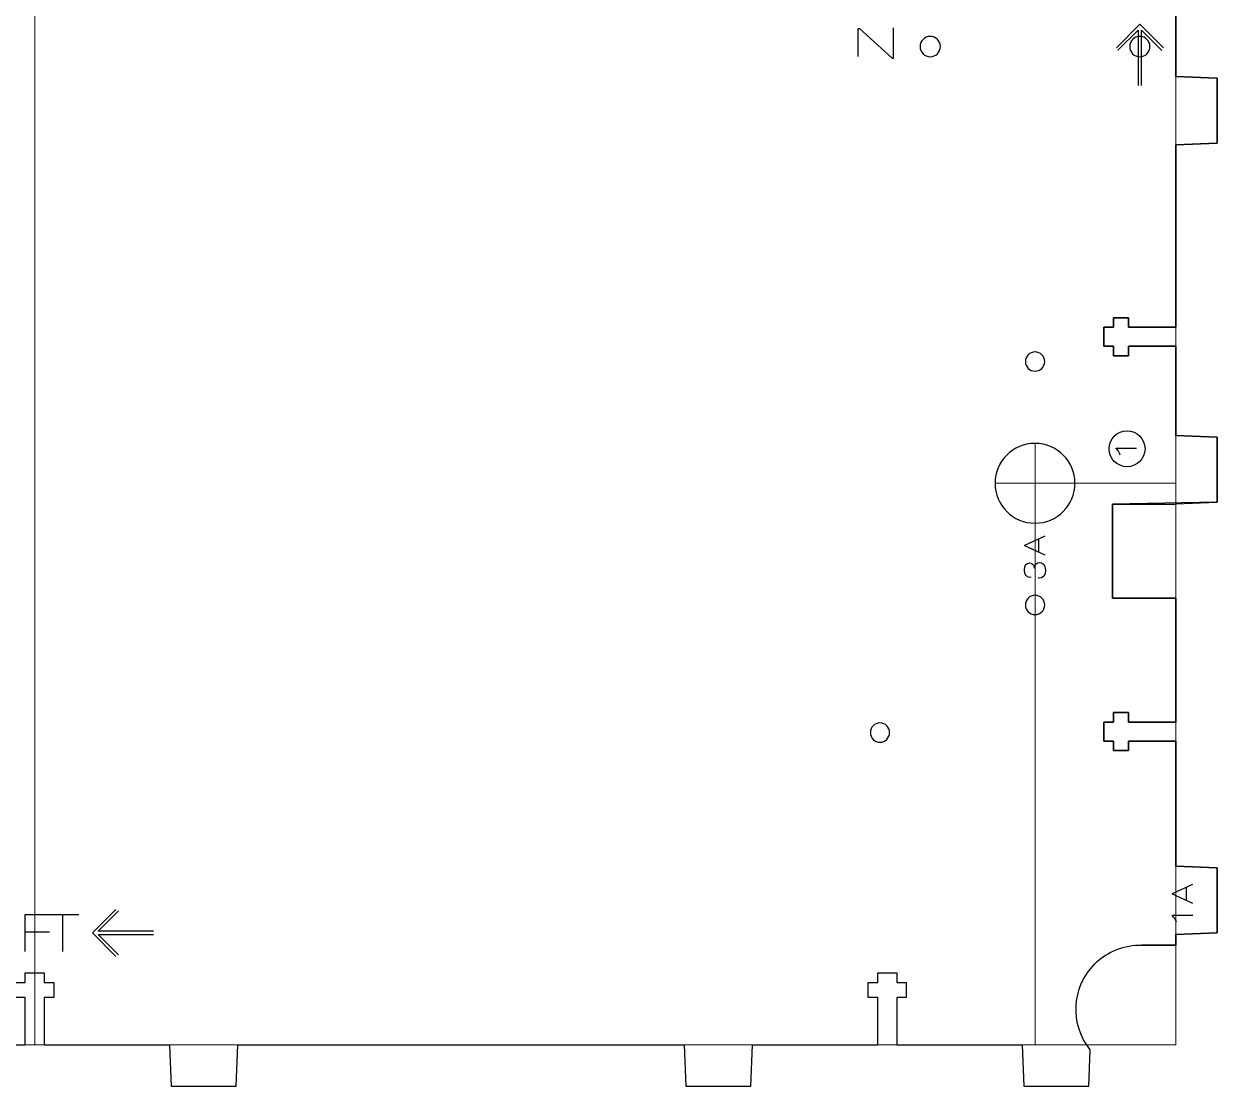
# Model space of a CAD drawing. Header units: millimetres. Extents: x 28 to 1378, y 89 to 912.
# Drawn here: x 1201.7 to 1378.2, y 130.7 to 287.9 of the extents above; entities that cross this region are included whole.
import ezdxf

# ---------------------------------------------------------------- set-up
doc = ezdxf.new("R2010")
doc.units = ezdxf.units.MM
for name, color, linetype, true_color in [('CHANGED_PARTS', 3, 'Continuous', 0x00ff00), ('CUTS', 1, 'Continuous', 0xff0000), ('ORIGIONAL_PARTS_THAT_WERE_', 6, 'Continuous', 0xff00ff), ('TEXT', 5, 'Continuous', 0x0000ff)]:
    doc.layers.add(name, color=color, linetype=linetype, true_color=true_color)
doc.layers.add('Referance lines', color=2, linetype='Continuous', lineweight=0, true_color=0xffff00)

msp = doc.modelspace()

# ---------------------------------------------------------------- linework, layer by layer
at = {"layer": 'CHANGED_PARTS'}
for p, q in [((1372.11, 319.96), (1372.11, 280.06)), ((1372.11, 280.06), (1378.2, 279.81)), ((1378.2, 279.81), (1378.2, 270.21)), ((1378.2, 270.21), (1372.11, 269.96)), ((1372.11, 269.96), (1372.11, 242.98)), ((1365.09, 244.38), (1362.89, 244.38)), ((1362.89, 244.38), (1362.89, 242.98)), ((1365.09, 242.98), (1365.09, 244.38)), ((1362.89, 242.98), (1361.44, 242.98)), ((1361.44, 242.98), (1361.44, 240.18)), ((1372.11, 242.98), (1365.09, 242.98)), ((1361.44, 240.18), (1362.89, 240.18)), ((1362.89, 240.18), (1362.89, 238.78)), ((1365.09, 238.78), (1365.09, 240.18)), ((1365.09, 240.18), (1372.1, 240.18)), ((1372.1, 240.18), (1372.1, 226.99)), ((1362.89, 238.78), (1365.09, 238.78)), ((1372.1, 226.99), (1378.19, 226.73)), ((1378.19, 226.73), (1378.19, 217.14)), ((1378.19, 217.14), (1362.71, 216.83)), ((1362.71, 216.83), (1362.71, 202.93)), ((1362.71, 202.93), (1372.1, 202.93)), ((1372.1, 202.93), (1372.1, 184.59)), ((1365.09, 185.99), (1362.89, 185.99)), ((1362.89, 185.99), (1362.89, 184.59)), ((1365.09, 184.59), (1365.09, 185.99)), ((1362.89, 184.59), (1361.44, 184.59)), ((1361.44, 184.59), (1361.44, 181.79)), ((1372.1, 184.59), (1365.09, 184.59)), ((1361.44, 181.79), (1362.89, 181.79)), ((1362.89, 181.79), (1362.89, 180.39)), ((1365.09, 180.39), (1365.09, 181.79)), ((1365.09, 181.79), (1372.1, 181.79)), ((1372.1, 181.79), (1372.1, 163.27)), ((1362.89, 180.39), (1365.09, 180.39)), ((1372.1, 163.27), (1378.19, 163.02)), ((1378.19, 163.02), (1378.19, 153.42)), ((1378.19, 153.42), (1372.1, 153.17)), ((1372.1, 153.17), (1372.1, 151.61)), ((1372.1, 151.61), (1367.04, 151.61))]:
    msp.add_line(p, q, dxfattribs=at)
at = {"layer": 'CUTS', "color": 1, "true_color": 0xff0000}
for points in [[(1200.54, 146.05), (1201.93, 146.05), (1201.93, 147.49), (1204.74, 147.49), (1204.74, 146.05), (1206.14, 146.05), (1206.14, 143.85), (1204.74, 143.85), (1204.74, 136.83), (1223.27, 136.83), (1223.52, 130.74), (1233.12, 130.74), (1233.37, 136.83), (1299.36, 136.83), (1299.61, 130.74), (1309.21, 130.74), (1309.46, 136.83), (1328.01, 136.83), (1328.01, 143.85), (1326.61, 143.85), (1326.61, 146.05), (1328.01, 146.05), (1328.01, 147.49), (1330.81, 147.49), (1330.81, 146.05), (1332.21, 146.05), (1332.21, 143.85), (1330.81, 143.85), (1330.81, 136.83), (1349.36, 136.83), (1349.61, 130.74), (1359.21, 130.74), (1359.43, 136.11)], [(1183.37, 136.83), (1201.93, 136.83), (1201.93, 143.85), (1200.54, 143.85)]]:
    msp.add_lwpolyline(points, dxfattribs=at)
for points in [[(1335.76, 286), (1334.94, 286), (1334.26, 285.33), (1334.26, 284.5)], [(1337.26, 284.5), (1337.26, 285.33), (1336.59, 286), (1335.76, 286)], [(1366.76, 286), (1365.93, 286), (1365.26, 285.33), (1365.26, 284.5)], [(1368.26, 284.5), (1368.26, 285.33), (1367.59, 286), (1366.76, 286)], [(1334.26, 284.5), (1334.26, 283.67), (1334.94, 283), (1335.76, 283)], [(1335.76, 283), (1336.59, 283), (1337.26, 283.67), (1337.26, 284.5)], [(1365.26, 284.5), (1365.26, 283.67), (1365.93, 283), (1366.76, 283)], [(1366.76, 283), (1367.59, 283), (1368.26, 283.67), (1368.26, 284.5)], [(1351.26, 239.34), (1350.48, 239.34), (1349.84, 238.7), (1349.84, 237.91)], [(1352.69, 237.91), (1352.69, 238.7), (1352.05, 239.34), (1351.26, 239.34)], [(1349.84, 237.91), (1349.84, 237.13), (1350.48, 236.49), (1351.26, 236.49)], [(1351.26, 236.49), (1352.05, 236.49), (1352.69, 237.13), (1352.69, 237.91)], [(1351.26, 225.81), (1348, 225.81), (1345.36, 223.17), (1345.36, 219.91)], [(1357.16, 219.91), (1357.16, 223.17), (1354.52, 225.81), (1351.26, 225.81)], [(1345.36, 219.91), (1345.36, 216.65), (1348, 214.01), (1351.26, 214.01)], [(1351.26, 214.01), (1354.52, 214.01), (1357.16, 216.65), (1357.16, 219.91)], [(1351.26, 203.34), (1350.48, 203.34), (1349.84, 202.7), (1349.84, 201.91)], [(1352.69, 201.91), (1352.69, 202.7), (1352.05, 203.34), (1351.26, 203.34)], [(1349.84, 201.91), (1349.84, 201.13), (1350.48, 200.49), (1351.26, 200.49)], [(1351.26, 200.49), (1352.05, 200.49), (1352.69, 201.13), (1352.69, 201.91)], [(1328.33, 184.46), (1327.54, 184.46), (1326.91, 183.82), (1326.91, 183.04)], [(1329.75, 183.04), (1329.75, 183.82), (1329.12, 184.46), (1328.33, 184.46)], [(1326.91, 183.04), (1326.91, 182.25), (1327.54, 181.61), (1328.33, 181.61)], [(1328.33, 181.61), (1329.12, 181.61), (1329.75, 182.25), (1329.75, 183.04)], [(1360.11, 148.83), (1362.02, 150.74), (1364.54, 151.66), (1367.04, 151.61)], [(1359.43, 136.11), (1356.41, 139.85), (1356.63, 145.35), (1360.11, 148.83)]]:
    msp.add_open_spline(points, degree=3, dxfattribs=at)
at = {"layer": 'ORIGIONAL_PARTS_THAT_WERE_', "color": 6, "true_color": 0xff00ff}
msp.add_lwpolyline([(1367.04, 151.61), (1372.1, 151.61), (1372.1, 153.17), (1378.19, 153.42), (1378.19, 163.02), (1372.1, 163.27), (1372.1, 181.79), (1365.09, 181.79), (1365.09, 180.39), (1362.89, 180.39), (1362.89, 181.79), (1361.44, 181.79), (1361.44, 184.59), (1362.89, 184.59), (1362.89, 185.99), (1365.09, 185.99), (1365.09, 184.59), (1372.1, 184.59), (1372.1, 202.93), (1362.71, 202.93), (1362.71, 216.83), (1372.1, 216.83), (1372.1, 216.89), (1378.19, 217.14), (1378.19, 226.73), (1372.1, 226.99), (1372.1, 240.18), (1365.09, 240.18), (1365.09, 238.78), (1362.89, 238.78), (1362.89, 240.18), (1361.44, 240.18), (1361.44, 242.98), (1362.89, 242.98), (1362.89, 244.38), (1365.09, 244.38), (1365.09, 242.98), (1372.11, 242.98), (1372.11, 269.96), (1378.2, 270.21), (1378.2, 279.81), (1372.11, 280.06), (1372.11, 319.96)], dxfattribs=at)
at = {"layer": 'Referance lines'}
for p, q in [((1203.33, 463.17), (1203.33, 136.83)), ((1372.11, 463.17), (1372.11, 136.83)), ((1351.26, 225.81), (1351.26, 214.01)), ((1345.36, 219.91), (1357.16, 219.91)), ((1351.26, 219.91), (1372.11, 219.91)), ((1351.26, 219.91), (1351.26, 136.83)), ((1372.11, 136.83), (1034.56, 136.83))]:
    msp.add_line(p, q, dxfattribs=at)
at = {"layer": 'TEXT', "color": 5, "true_color": 0x0000ff}
for points in [[(1363.29, 284.32), (1366.76, 287.8), (1370.24, 284.32)], [(1325.12, 283.05), (1325.12, 287.18), (1325.29, 287.18), (1330.12, 282.8), (1330.33, 282.8), (1330.33, 287.27)], [(1363.52, 283.95), (1366.51, 286.94), (1366.51, 278.76)], [(1367.01, 278.76), (1367.01, 286.94), (1370.01, 283.94)], [(1363.28, 225.01), (1363.28, 225.12), (1366.26, 225.12)], [(1352.77, 209.26), (1349.75, 210.65), (1349.75, 210.76), (1352.77, 212.15)], [(1351.78, 211.69), (1351.78, 209.71)], [(1351.16, 207.41), (1351.17, 207.41)], [(1374.61, 157.75), (1371.59, 159.14), (1371.59, 159.25), (1374.61, 160.63)], [(1373.61, 160.17), (1373.61, 158.2)], [(1201.93, 150.67), (1201.93, 156.12), (1205.75, 156.12)], [(1205.15, 156.12), (1209.85, 156.12)], [(1207.51, 150.67), (1207.51, 156.12)], [(1215.33, 149.92), (1211.85, 153.4), (1215.33, 156.87)], [(1220.88, 153.65), (1212.71, 153.65), (1215.71, 156.65)], [(1371.61, 155.91), (1371.61, 156.02), (1374.59, 156.02)], [(1201.93, 153.59), (1205.53, 153.59)], [(1215.7, 150.16), (1212.71, 153.15), (1220.88, 153.15)]]:
    msp.add_lwpolyline(points, dxfattribs=at)
for points in [[(1362.21, 225.02), (1362.21, 226.48), (1363.4, 227.67), (1364.87, 227.67)], [(1364.87, 227.67), (1366.34, 227.67), (1367.53, 226.48), (1367.53, 225.02)], [(1364.87, 222.36), (1363.4, 222.36), (1362.21, 223.55), (1362.21, 225.02)], [(1363.84, 224.07), (1363.73, 224.52), (1363.49, 224.83), (1363.28, 225.01)], [(1367.53, 225.02), (1367.53, 223.55), (1366.34, 222.36), (1364.87, 222.36)], [(1349.71, 207.1), (1349.71, 207.81), (1350.03, 208.12), (1350.49, 208.12)], [(1350.71, 205.97), (1350.09, 206), (1349.71, 206.26), (1349.71, 207.1)], [(1350.49, 208.12), (1350.78, 208.12), (1351.1, 207.95), (1351.16, 207.41)], [(1351.17, 207.41), (1351.23, 207.99), (1351.56, 208.18), (1351.96, 208.18)], [(1352.82, 207.03), (1352.82, 206.25), (1352.43, 205.88), (1351.84, 205.88)], [(1351.96, 208.18), (1352.29, 208.18), (1352.82, 207.97), (1352.82, 207.03)], [(1351.84, 205.88), (1351.81, 205.88), (1351.78, 205.89), (1351.75, 205.89)], [(1372.17, 154.98), (1372.06, 155.43), (1371.81, 155.74), (1371.61, 155.91)]]:
    msp.add_open_spline(points, degree=3, dxfattribs=at)

doc.saveas('drawing.dxf')
